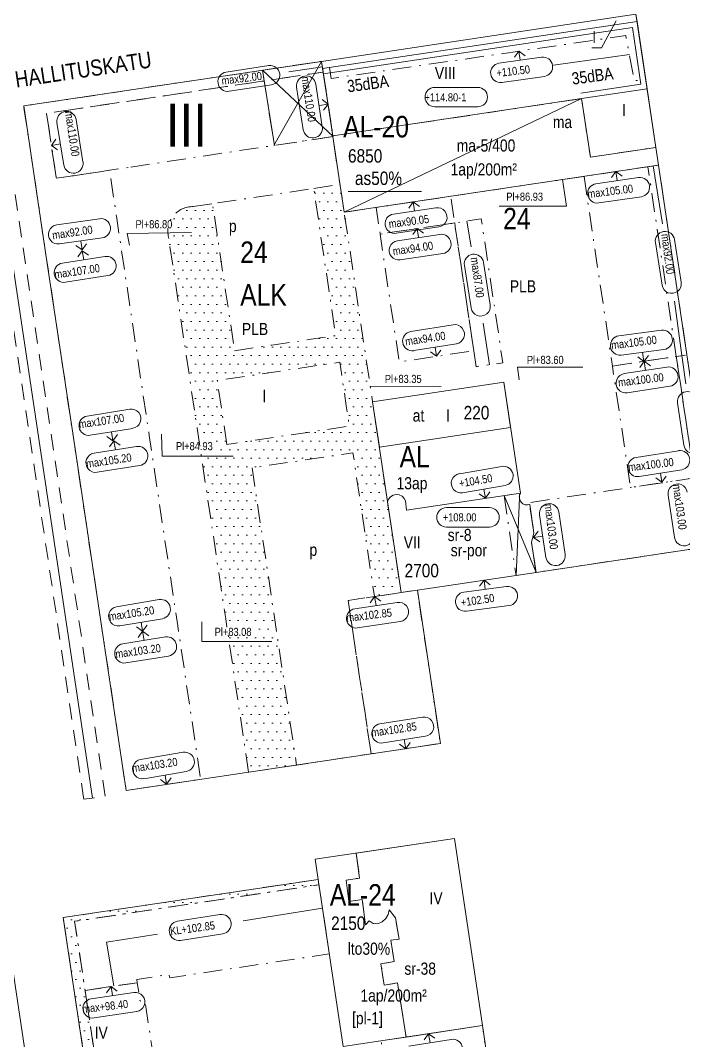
# Model space of a CAD drawing. Header units: metres. Extents: x 24485995 to 24488038, y 6819999 to 6822001.
# Drawn here: x 24487109.7 to 24487232.9, y 6820655.4 to 6820844.9 of the extents above; entities that cross this region are included whole.
import ezdxf

# ---------------------------------------------------------------- set-up
doc = ezdxf.new("R2010")
doc.units = ezdxf.units.M
for name, pattern in [('k10040', [10.3, 3.5, -1.5, 0.3, -1.5, 3.5]), ('k10050', [8, 3, -2, 3]), ('K10271', [0]), ('k10400', [0]), ('K10430', [0]), ('Osoitus_AK', [0])]:
    doc.linetypes.add(name, pattern=pattern)
for name, color, linetype, lineweight in [('AK_AsemakaavaTeksti_Kadun_puistonnimi', 7, 'Continuous', 0), ('AK_AsemakaavaTeksti_Kaupunginosan_nimi', 7, 'Continuous', 0), ('AK_AsemakaavaTeksti_Korttelinumero', 7, 'Continuous', 0), ('AK_Kaavamerkinta_Kayttotarkoitusalue', 7, 'Continuous', 0), ('AK_KayttotarkoitusViiva', 7, 'Continuous', 0), ('AK_LiikennointiTeksti_Autopaikkamerkinta', 7, 'Continuous', 0), ('AK_LiikennointiTeksti_Autopaikkamerkinta_m2', 7, 'Continuous', 0), ('AK_MuuAsemakaavaTeksti_Alueenosan_kayttotarkoitus', 7, 'Continuous', 0), ('AK_MuuAsemakaavaTeksti_Erityismaarays', 7, 'Continuous', 0), ('AK_MuuAsemakaavaViiva_alueenosan_raja', 7, 'Continuous', 0), ('AK_MuuAsemakaavaViiva_Merkinnan_alleviivaus', 7, 'Continuous', 0), ('AK_MuuAsemakaavaViiva_Merkinnan_Kohdistusnuoli', 7, 'Continuous', 0), ('AK_MuuAsemakaavaViiva_Ohj_alueenosan_raja', 7, 'Continuous', 0), ('AK_RakennusalaTeksti_Kerrosala_tai_luku', 7, 'Continuous', 0), ('AK_RakennusalaTeksti_Rakennusoikeus', 7, 'Continuous', 0), ('AK_RakennusalaViiva_Maanalaisen_tilan_viiva', 7, 'Continuous', 0), ('AK_RakennusalaViiva_Rakennusalan_raja__I_', 7, 'Continuous', 0), ('AK_RakentaminenTeksti_Korkeusmerkinta', 7, 'Continuous', 0), ('AK_RakentaminenTeksti_Korkeusmerkinta_ja_soikio', 7, 'Continuous', 0), ('AK_RakentaminenTeksti_Korkeusmerkinta_ja_soikio_ja_nuoli', 7, 'Continuous', 0), ('AK_RakentaminenTeksti_Rakentamismaarays', 7, 'Continuous', 0), ('AK_RakentaminenViiva_dB_yms_aaltoviiva', 7, 'Continuous', 0), ('AK_RakentaminenViiva_Kulkuaukko', 7, 'Continuous', 0), ('AK_YmparistoAlue_Istutettava_alue', 7, 'Continuous', 0), ('AK_YmparistoViiva_Istutettava_puurivi', 7, 'Continuous', 0)]:
    doc.layers.add(name, color=color, linetype=linetype, lineweight=lineweight)
doc.styles.add('ArialNarrow', font='ARIALN.TTF')

# ---------------------------------------------------------------- blocks, each defined once
blk = doc.blocks.new('AKP43')
at = {"layer": 'AK_RakentaminenTeksti_Korkeusmerkinta_ja_soikio', "color": 7, "linetype": 'Continuous', "lineweight": 13}
for p, q in [((4, 1.8), (-4, 1.8)), ((-4, -1.8), (4, -1.8))]:
    blk.add_line(p, q, dxfattribs=at)
for centre, start, end in [((-4, 0), 90, 270), ((4, 0), 270, 90)]:
    blk.add_arc(centre, 1.8, start, end, dxfattribs=at)

msp = doc.modelspace()

# ---------------------------------------------------------------- hatches: boundary and pattern name
at = {"layer": 'AK_YmparistoAlue_Istutettava_alue', "linetype": 'Continuous', "lineweight": 0}
h = msp.add_hatch(dxfattribs=at)
h.set_pattern_fill('DOTS', style=0)
h.paths.add_polyline_path([(24487169.15, 6820814.45), (24487169.87, 6820809.29), (24487175.14, 6820774.05), (24487175.7, 6820770.29), (24487178.51, 6820751.5), (24487180.44, 6820738.65), (24487175.49, 6820737.91), (24487174.82, 6820742.42), (24487171.5, 6820764.61), (24487166.61, 6820763.88), (24487165.87, 6820768.82), (24487170.82, 6820769.56), (24487170.26, 6820773.32), (24487169.04, 6820781.43), (24487164.1, 6820780.69), (24487150.25, 6820778.62), (24487146.3, 6820778.03), (24487147.51, 6820769.92), (24487148.07, 6820766.16), (24487152.03, 6820766.75), (24487152.77, 6820761.81), (24487156.76, 6820735.1), (24487161.02, 6820706.62), (24487152.12, 6820705.29), (24487147.86, 6820733.77), (24487143.13, 6820765.42), (24487142.56, 6820769.18), (24487137.29, 6820804.41), (24487137.26, 6820804.65, -0.494799), (24487141.83, 6820810.33), (24487145.42, 6820810.87), (24487146.19, 6820805.74), (24487149.51, 6820783.56), (24487163.36, 6820785.63), (24487168.3, 6820786.37), (24487164.98, 6820808.56), (24487164.21, 6820813.71)], flags=0)
h = msp.add_hatch(dxfattribs=at)
h.set_pattern_fill('DOTS', style=0)
h.paths.add_polyline_path([(24487165.87, 6820768.82), (24487166.61, 6820763.88), (24487152.77, 6820761.81), (24487152.03, 6820766.75)], flags=0)
h = msp.add_hatch(dxfattribs=at)
h.set_pattern_fill('DOTS', style=0)
h.paths.add_polyline_path([(24487121.74, 6820664.74), (24487124.31, 6820647.55), (24487122.33, 6820647.25), (24487117.69, 6820678.29), (24487165.04, 6820685.37), (24487165.19, 6820684.38), (24487119.81, 6820677.59)], flags=0)

# ---------------------------------------------------------------- linework, layer by layer
at = {"layer": 'AK_KayttotarkoitusViiva', "linetype": 'Continuous', "lineweight": 20, "flags": 128}
for points in [[(24487228.25, 6820818.03), (24487224.06, 6820846.05), (24487165.67, 6820837.31)], [(24487165.67, 6820837.31), (24487110.35, 6820829.03), (24487114.54, 6820801.01), (24487119.82, 6820765.77), (24487125.12, 6820730.37), (24487129.38, 6820701.88), (24487187.73, 6820710.62)], [(24487165.67, 6820837.31), (24487165.97, 6820835.34), (24487169.87, 6820809.29), (24487228.25, 6820818.03)], [(24487228.25, 6820818.03), (24487233.53, 6820782.79), (24487238.83, 6820747.38)], [(24487183.46, 6820739.1), (24487180.44, 6820738.65), (24487175.14, 6820774.05), (24487199.51, 6820777.7), (24487202.59, 6820757.08)], [(24487205.5, 6820742.4), (24487204.67, 6820747.94), (24487205.1, 6820749.76), (24487204.32, 6820755)], [(24487238.83, 6820747.38), (24487205.5, 6820742.4)], [(24487205.5, 6820742.4), (24487183.46, 6820739.1)], [(24487187.73, 6820710.62), (24487183.46, 6820739.1)], [(24487190.33, 6820692.99), (24487164.48, 6820689.12), (24487165.04, 6820685.37)], [(24487195.53, 6820658.21), (24487190.33, 6820692.99)], [(24487122.33, 6820647.25), (24487117.69, 6820678.29), (24487165.04, 6820685.37)], [(24487169.68, 6820654.34), (24487165.04, 6820685.37)], [(24487048.91, 6820667), (24487048.91, 6820667), (24487107.26, 6820675.72), (24487111.72, 6820645.82)], [(24487169.68, 6820654.34), (24487195.53, 6820658.21)], [(24487195.53, 6820658.21), (24487196.52, 6820651.58)]]:
    msp.add_lwpolyline(points, dxfattribs=at)
at = {"layer": 'AK_KayttotarkoitusViiva', "linetype": 'Continuous', "lineweight": 20}
msp.add_arc((24487203.84, 6820756.36), 1.44, 150.1474, 289.3918, dxfattribs=at)
at = {"layer": 'AK_MuuAsemakaavaViiva_alueenosan_raja', "linetype": 'k10040', "lineweight": 5, "flags": 128}
for points in [[(24487167.12, 6820836.17), (24487167.46, 6820834.13), (24487222.17, 6820842.09), (24487223.74, 6820833.71), (24487225.85, 6820833.96)], [(24487116.41, 6820815.59), (24487116.38, 6820815.78), (24487114.6, 6820827.65), (24487165.98, 6820835.32), (24487165.67, 6820837.31), (24487110.35, 6820829.03), (24487110.65, 6820827.06), (24487112.42, 6820815.19), (24487112.45, 6820814.99), (24487114.54, 6820801.01), (24487118.63, 6820773.74), (24487119.82, 6820765.77), (24487125.12, 6820730.37), (24487129.33, 6820702.24), (24487129.38, 6820701.88), (24487143.22, 6820703.96), (24487138.96, 6820732.44), (24487133.66, 6820767.84), (24487128.39, 6820803.08), (24487127.63, 6820808.18), (24487126.29, 6820817.08), (24487116.41, 6820815.59)], [(24487167.81, 6820823.35), (24487162.46, 6820822.53), (24487156.91, 6820821.71), (24487155.81, 6820828.69), (24487154.71, 6820835.67), (24487160.49, 6820836.55), (24487165.67, 6820837.31)], [(24487165.67, 6820837.31), (24487165.98, 6820835.32)], [(24487130.25, 6820817.68), (24487135.19, 6820818.43), (24487167.81, 6820823.35), (24487165.98, 6820835.32), (24487114.6, 6820827.65), (24487116.38, 6820815.78), (24487116.41, 6820815.59), (24487126.29, 6820817.08), (24487130.25, 6820817.68)], [(24487165.98, 6820835.32), (24487167.81, 6820823.35)], [(24487228.25, 6820818.03), (24487227.76, 6820821.33), (24487215.6, 6820819.51), (24487213.97, 6820830.39), (24487167.74, 6820823.47), (24487169.87, 6820809.29), (24487228.25, 6820818.03)], [(24487214.41, 6820815.95), (24487219.68, 6820780.72), (24487231.55, 6820782.49), (24487226.28, 6820817.73), (24487214.41, 6820815.95)], [(24487226.28, 6820817.73), (24487228.25, 6820818.03)], [(24487226.28, 6820817.73), (24487228.25, 6820818.03)], [(24487231.55, 6820782.49), (24487226.28, 6820817.73), (24487228.25, 6820818.03), (24487233.53, 6820782.79), (24487231.55, 6820782.49)], [(24487149.51, 6820783.56), (24487156.44, 6820784.6), (24487165.83, 6820786), (24487168.3, 6820786.37), (24487164.21, 6820813.71), (24487154.82, 6820812.29), (24487145.42, 6820810.87), (24487147.85, 6820794.65), (24487149.51, 6820783.56)], [(24487164.21, 6820813.71), (24487169.15, 6820814.45)], [(24487189.65, 6820812.25), (24487175.8, 6820810.17), (24487176.54, 6820805.23), (24487190.39, 6820807.3), (24487189.65, 6820812.25)], [(24487141.83, 6820810.33), (24487145.42, 6820810.87)], [(24487178.51, 6820751.5), (24487175.7, 6820770.29), (24487175.14, 6820774.05), (24487169.87, 6820809.29)], [(24487193.94, 6820783.57), (24487194.38, 6820780.6), (24487199.33, 6820781.34), (24487195.33, 6820808.04), (24487190.39, 6820807.3), (24487193.94, 6820783.57)], [(24487190.39, 6820807.3), (24487176.54, 6820805.23), (24487180.09, 6820781.49), (24487193.94, 6820783.57), (24487190.39, 6820807.3)], [(24487152.12, 6820705.29), (24487147.86, 6820733.77), (24487143.13, 6820765.42), (24487142.56, 6820769.18), (24487137.29, 6820804.41), (24487137.26, 6820804.65)], [(24487148.07, 6820766.16), (24487147.51, 6820769.92), (24487146.3, 6820778.03), (24487157.18, 6820779.65), (24487169.04, 6820781.43), (24487170.26, 6820773.32), (24487170.82, 6820769.56), (24487158.95, 6820767.79), (24487148.07, 6820766.16)], [(24487219.68, 6820780.72), (24487231.55, 6820782.49), (24487234.92, 6820759.94), (24487223.06, 6820758.17), (24487219.68, 6820780.72)], [(24487236.85, 6820747.09), (24487234.92, 6820759.94), (24487231.55, 6820782.49), (24487233.53, 6820782.79), (24487238.83, 6820747.38), (24487236.85, 6820747.09)], [(24487152.77, 6820761.81), (24487156.76, 6820735.1), (24487161.02, 6820706.62), (24487174.87, 6820708.69), (24487172.74, 6820722.93), (24487170.61, 6820737.17), (24487175.49, 6820737.91), (24487174.82, 6820742.42), (24487171.5, 6820764.61), (24487166.61, 6820763.88), (24487152.77, 6820761.81)], [(24487234.92, 6820759.94), (24487223.06, 6820758.17), (24487204.05, 6820755.32), (24487204.32, 6820755), (24487205.1, 6820749.76), (24487204.67, 6820747.94), (24487205.5, 6820742.4), (24487224.98, 6820745.31), (24487236.85, 6820747.09), (24487234.92, 6820759.94)], [(24487178.51, 6820751.5), (24487180.44, 6820738.65)], [(24487180.44, 6820738.65), (24487175.49, 6820737.91), (24487170.61, 6820737.17), (24487174.87, 6820708.69), (24487187.73, 6820710.62), (24487183.46, 6820739.1), (24487180.44, 6820738.65)], [(24487175.49, 6820737.91), (24487180.44, 6820738.65)], [(24487180.44, 6820738.65), (24487183.46, 6820739.1)], [(24487152.12, 6820705.29), (24487161.02, 6820706.62)], [(24487172.11, 6820690.26), (24487172.72, 6820685.61), (24487170.25, 6820685.24)], [(24487165.04, 6820685.37), (24487117.69, 6820678.29), (24487122.33, 6820647.25), (24487124.31, 6820647.55), (24487121.74, 6820664.74), (24487119.81, 6820677.59), (24487165.19, 6820684.38), (24487165.04, 6820685.37)], [(24487170.25, 6820685.24), (24487170.76, 6820681.27), (24487173.24, 6820681.64), (24487173.85, 6820676.93), (24487174.52, 6820677.69), (24487175.25, 6820677.2), (24487176.12, 6820677.11), (24487176.93, 6820677.49), (24487177.59, 6820678.09), (24487178.03, 6820678.87), (24487178.21, 6820679.74), (24487179.38, 6820678.22), (24487180.07, 6820674.28), (24487178.52, 6820674.06), (24487179.15, 6820670.11), (24487176.69, 6820669.67), (24487177.31, 6820665.72), (24487179.78, 6820666.16), (24487181.38, 6820656.09)], [(24487131.44, 6820666.19), (24487131.36, 6820666.77), (24487137.32, 6820667.73), (24487137.45, 6820667.22), (24487137.48, 6820667.09), (24487167.11, 6820671.53), (24487165.19, 6820684.38), (24487119.81, 6820677.59), (24487121.74, 6820664.74), (24487131.44, 6820666.19)], [(24487124.31, 6820647.55), (24487134.28, 6820649.04), (24487133.8, 6820652.35), (24487134.44, 6820652.45), (24487132.86, 6820662.89), (24487131.96, 6820662.77), (24487131.44, 6820666.19), (24487121.74, 6820664.74), (24487124.31, 6820647.55)], [(24487131.44, 6820666.19), (24487121.74, 6820664.74)], [(24487181.38, 6820656.09), (24487176.74, 6820655.39), (24487177.73, 6820648.77), (24487179.18, 6820639.12), (24487182.14, 6820619.34), (24487188.06, 6820620.22), (24487196.96, 6820621.55), (24487200.93, 6820622.14), (24487196.52, 6820651.58), (24487195.53, 6820658.21), (24487181.38, 6820656.09)]]:
    msp.add_lwpolyline(points, dxfattribs=at)
msp.add_lwpolyline([(24487199.57, 6820756.67), (24487201.79, 6820741.84), (24487205.5, 6820742.4), (24487204.67, 6820747.94), (24487205.1, 6820749.76), (24487204.32, 6820755, -0.695305), (24487202.59, 6820757.08), (24487202.59, 6820757.13), (24487199.57, 6820756.67)], format="xyb", dxfattribs=at)
at = {"layer": 'AK_MuuAsemakaavaViiva_alueenosan_raja', "linetype": 'k10040', "lineweight": 5}
msp.add_arc((24487141.71, 6820805.74), 4.59, 88.4892, 193.7938, dxfattribs=at)
at = {"layer": 'AK_MuuAsemakaavaViiva_Merkinnan_alleviivaus', "linetype": 'Continuous', "lineweight": 5, "flags": 128}
msp.add_lwpolyline([(24487170.61, 6820813.17), (24487184.23, 6820813.17)], dxfattribs=at)
at = {"layer": 'AK_MuuAsemakaavaViiva_Merkinnan_Kohdistusnuoli', "linetype": 'Osoitus_AK', "lineweight": 5, "flags": 128}
for points in [[(24487215.85, 6820839.82), (24487217.63, 6820839.84), (24487220.38, 6820844.86)], [(24487208.77, 6820836.59), (24487222.83, 6820838.56)], [(24487159.58, 6820835.36), (24487165.82, 6820836.32)], [(24487228.96, 6820807.14), (24487227.27, 6820817.88)], [(24487198.66, 6820810.43), (24487211.14, 6820810.43), (24487210.4, 6820815.38)], [(24487193.47, 6820802.84), (24487192.65, 6820807.66)], [(24487141.51, 6820805.51), (24487129.57, 6820805.37), (24487129.98, 6820803.2)], [(24487231.19, 6820792.8), (24487232.56, 6820782.65)], [(24487195.7, 6820788.66), (24487196.85, 6820780.97)], [(24487233.3, 6820777.41), (24487232.56, 6820782.65)], [(24487214.19, 6820780.51), (24487202.05, 6820780.51), (24487202.39, 6820778.14)], [(24487187.87, 6820776.92), (24487174.71, 6820776.98)], [(24487149.24, 6820763.99), (24487136.08, 6820763.99), (24487135.95, 6820768.06)], [(24487156.43, 6820729.53), (24487143.41, 6820729.53), (24487143.41, 6820733.2)], [(24487151.09, 6820677.7), (24487165.86, 6820680.04)], [(24487135.17, 6820675.2), (24487125.71, 6820673.69), (24487127.06, 6820665.58)]]:
    msp.add_lwpolyline(points, dxfattribs=at)
at = {"layer": 'AK_MuuAsemakaavaViiva_Ohj_alueenosan_raja', "linetype": 'k10050', "lineweight": 5, "flags": 128}
msp.add_lwpolyline([(24487121.53, 6820700.26), (24487121.42, 6820700.98), (24487110.71, 6820772.55), (24487104.56, 6820813.69), (24487104.52, 6820813.9), (24487102.34, 6820828.5), (24487106.35, 6820828.72), (24487108.47, 6820814.57), (24487108.5, 6820814.37), (24487114.67, 6820773.15), (24487125.31, 6820702.07), (24487125.49, 6820700.85), (24487121.53, 6820700.26)], dxfattribs=at)
at = {"layer": 'AK_RakennusalaViiva_Maanalaisen_tilan_viiva', "linetype": 'Continuous', "lineweight": 5, "flags": 128}
msp.add_lwpolyline([(24487169.87, 6820809.29), (24487213.97, 6820830.39)], dxfattribs=at)
at = {"layer": 'AK_RakennusalaViiva_Rakennusalan_raja__I_', "linetype": 'K10271', "lineweight": 9, "flags": 128}
for points in [[(24487224.26, 6820844.72), (24487224.06, 6820846.05), (24487165.67, 6820837.31), (24487165.87, 6820835.98), (24487224.26, 6820844.72)], [(24487224.26, 6820844.72), (24487165.87, 6820835.98), (24487167.74, 6820823.47), (24487213.97, 6820830.39), (24487226.13, 6820832.21), (24487224.26, 6820844.72)], [(24487226.13, 6820832.21), (24487213.97, 6820830.39), (24487215.6, 6820819.51), (24487227.76, 6820821.33), (24487226.13, 6820832.21)], [(24487175.14, 6820774.05), (24487176.4, 6820765.64), (24487200.77, 6820769.29), (24487199.51, 6820777.7), (24487175.14, 6820774.05)], [(24487170.76, 6820681.27), (24487173.24, 6820681.64), (24487173.85, 6820676.93), (24487174.52, 6820677.69), (24487175.25, 6820677.2), (24487176.12, 6820677.11), (24487176.93, 6820677.49), (24487177.59, 6820678.09), (24487178.03, 6820678.87), (24487178.21, 6820679.74), (24487179.38, 6820678.22), (24487180.07, 6820674.28), (24487178.52, 6820674.06), (24487179.15, 6820670.11), (24487176.69, 6820669.67), (24487177.31, 6820665.72), (24487179.78, 6820666.16), (24487181.38, 6820656.09), (24487195.53, 6820658.21), (24487190.89, 6820689.24), (24487190.33, 6820692.99), (24487172.11, 6820690.26), (24487172.72, 6820685.61), (24487170.25, 6820685.24), (24487170.76, 6820681.27)]]:
    msp.add_lwpolyline(points, dxfattribs=at)
msp.add_lwpolyline([(24487177.92, 6820755.48), (24487178.22, 6820753.48), (24487180.44, 6820738.65), (24487183.46, 6820739.1), (24487205.5, 6820742.4), (24487204.67, 6820747.94), (24487205.1, 6820749.76), (24487204.32, 6820755, -0.695305), (24487202.59, 6820757.08), (24487202.59, 6820757.08), (24487202.59, 6820757.13), (24487181.47, 6820753.97), (24487181.25, 6820755.66), (24487181.02, 6820756.13), (24487180.62, 6820756.55), (24487180.09, 6820756.81), (24487179.51, 6820756.88), (24487178.94, 6820756.75), (24487178.45, 6820756.44), (24487178.09, 6820755.98), (24487177.92, 6820755.48)], format="xyb", dxfattribs=at)
at = {"layer": 'AK_RakentaminenTeksti_Korkeusmerkinta_ja_soikio_ja_nuoli', "linetype": 'Continuous', "lineweight": 5, "flags": 128}
for points in [[(24487202.33, 6820839.2), (24487201.48, 6820838.07)], [(24487202.33, 6820839.2), (24487203.46, 6820838.35)], [(24487202.57, 6820837.52), (24487202.33, 6820839.2)], [(24487206.53, 6820838.09), (24487198.62, 6820836.95)], [(24487199.13, 6820833.38), (24487207.05, 6820834.53)], [(24487161.04, 6820832.53), (24487162.26, 6820824.62)], [(24487165.81, 6820825.17), (24487164.6, 6820833.08)], [(24487165.21, 6820829.12), (24487166.89, 6820829.38)], [(24487166.89, 6820829.38), (24487165.75, 6820830.22)], [(24487166.89, 6820829.38), (24487166.05, 6820828.24)], [(24487116.53, 6820825.94), (24487117.81, 6820818.04)], [(24487121.36, 6820818.62), (24487120.08, 6820826.51)], [(24487115.49, 6820821.71), (24487116.32, 6820822.86)], [(24487117.17, 6820821.99), (24487115.49, 6820821.71)], [(24487115.49, 6820821.71), (24487116.64, 6820820.89)], [(24487224.55, 6820815.73), (24487216.63, 6820814.58)], [(24487220.34, 6820816.84), (24487219.5, 6820815.71)], [(24487220.34, 6820816.84), (24487221.48, 6820816)], [(24487220.59, 6820815.16), (24487220.34, 6820816.84)], [(24487217.15, 6820811.02), (24487225.06, 6820812.17)], [(24487186.92, 6820810.12), (24487179, 6820808.94)], [(24487182.71, 6820811.21), (24487181.87, 6820810.07)], [(24487182.71, 6820811.21), (24487183.85, 6820810.37)], [(24487182.96, 6820809.53), (24487182.71, 6820811.21)], [(24487124.41, 6820808.08), (24487116.49, 6820806.97)], [(24487179.53, 6820805.38), (24487187.45, 6820806.56)], [(24487183.45, 6820806.26), (24487182.61, 6820805.13)], [(24487183.45, 6820806.26), (24487184.59, 6820805.42)], [(24487183.7, 6820804.58), (24487183.45, 6820806.26)], [(24487116.99, 6820803.4), (24487124.92, 6820804.52)], [(24487187.66, 6820805.17), (24487179.75, 6820804)], [(24487121.19, 6820802.28), (24487120.06, 6820803.13)], [(24487121.23, 6820802.13), (24487120.39, 6820800.99)], [(24487120.96, 6820803.96), (24487121.19, 6820802.28)], [(24487121.19, 6820802.28), (24487122.04, 6820803.41)], [(24487121.23, 6820802.13), (24487122.37, 6820801.3)], [(24487121.49, 6820800.45), (24487121.23, 6820802.13)], [(24487125.44, 6820801.07), (24487117.54, 6820799.84)], [(24487180.27, 6820800.44), (24487188.19, 6820801.61)], [(24487118.09, 6820796.28), (24487125.99, 6820797.51)], [(24487190.13, 6820788.4), (24487182.23, 6820787.13)], [(24487228.8, 6820787.37), (24487220.86, 6820786.33)], [(24487182.8, 6820783.58), (24487190.7, 6820784.84)], [(24487187.02, 6820782.53), (24487185.87, 6820783.36)], [(24487186.75, 6820784.21), (24487187.02, 6820782.53)], [(24487187.02, 6820782.53), (24487187.84, 6820783.68)], [(24487221.33, 6820782.76), (24487229.26, 6820783.8)], [(24487225.3, 6820783.28), (24487225.52, 6820781.59)], [(24487225.52, 6820781.59), (24487224.4, 6820782.45)], [(24487225.59, 6820781.6), (24487224.75, 6820780.46)], [(24487225.52, 6820781.59), (24487226.38, 6820782.71)], [(24487225.59, 6820781.6), (24487226.73, 6820780.76)], [(24487225.85, 6820779.92), (24487225.59, 6820781.6)], [(24487229.8, 6820780.53), (24487221.89, 6820779.31)], [(24487222.44, 6820775.76), (24487230.35, 6820776.97)], [(24487130.03, 6820772.71), (24487122.13, 6820771.43)], [(24487122.71, 6820767.87), (24487130.6, 6820769.15)], [(24487126.65, 6820768.51), (24487126.93, 6820766.83)], [(24487126.93, 6820766.83), (24487125.78, 6820767.66)], [(24487127.1, 6820766.84), (24487126.27, 6820765.69)], [(24487126.93, 6820766.83), (24487127.75, 6820767.98)], [(24487127.1, 6820766.84), (24487128.25, 6820766.01)], [(24487127.37, 6820765.16), (24487127.1, 6820766.84)], [(24487131.32, 6820765.78), (24487123.42, 6820764.53)], [(24487231.99, 6820765), (24487224.09, 6820763.76)], [(24487123.98, 6820760.98), (24487131.88, 6820762.23)], [(24487199.14, 6820762.08), (24487191.26, 6820760.73)], [(24487224.65, 6820760.2), (24487232.55, 6820761.45)], [(24487228.6, 6820760.82), (24487228.86, 6820759.14)], [(24487191.87, 6820757.18), (24487199.75, 6820758.53)], [(24487228.86, 6820759.14), (24487227.72, 6820759.98)], [(24487228.86, 6820759.14), (24487229.7, 6820760.29)], [(24487196.1, 6820756.18), (24487194.94, 6820757)], [(24487195.81, 6820757.86), (24487196.1, 6820756.18)], [(24487196.1, 6820756.18), (24487196.91, 6820757.34)], [(24487230.02, 6820756.76), (24487231.22, 6820748.85)], [(24487206.15, 6820753.1), (24487207.34, 6820745.19)], [(24487210.9, 6820745.72), (24487209.71, 6820753.63)], [(24487205.06, 6820748.89), (24487205.91, 6820750.03)], [(24487206.75, 6820749.14), (24487205.06, 6820748.89)], [(24487205.06, 6820748.89), (24487206.2, 6820748.05)], [(24487192.1, 6820738.74), (24487200.04, 6820739.79)], [(24487195.85, 6820740.95), (24487194.99, 6820739.83)], [(24487195.85, 6820740.95), (24487196.97, 6820740.09)], [(24487196.07, 6820739.27), (24487195.85, 6820740.95)], [(24487175.53, 6820737.91), (24487174.69, 6820736.77)], [(24487175.53, 6820737.91), (24487176.67, 6820737.07)], [(24487175.79, 6820736.23), (24487175.53, 6820737.91)], [(24487135.5, 6820737.34), (24487127.61, 6820736.01)], [(24487179.74, 6820736.82), (24487171.83, 6820735.64)], [(24487200.51, 6820736.22), (24487192.57, 6820735.17)], [(24487128.21, 6820732.46), (24487136.1, 6820733.79)], [(24487132.44, 6820731.45), (24487131.29, 6820732.27)], [(24487132.16, 6820733.13), (24487132.44, 6820731.45)], [(24487132.44, 6820731.45), (24487133.26, 6820732.6)], [(24487172.37, 6820732.08), (24487180.28, 6820733.26)], [(24487136.66, 6820730.41), (24487128.76, 6820729.13)], [(24487132.44, 6820731.45), (24487131.61, 6820730.3)], [(24487132.44, 6820731.45), (24487133.59, 6820730.62)], [(24487132.71, 6820729.77), (24487132.44, 6820731.45)], [(24487129.34, 6820725.58), (24487137.23, 6820726.86)], [(24487184.42, 6820715.51), (24487176.52, 6820714.27)], [(24487177.08, 6820710.71), (24487184.99, 6820711.96)], [(24487181.03, 6820711.33), (24487181.3, 6820709.65)], [(24487181.3, 6820709.65), (24487180.16, 6820710.49)], [(24487181.3, 6820709.65), (24487182.13, 6820710.8)], [(24487139.95, 6820708.98), (24487132.06, 6820707.63)], [(24487132.67, 6820704.08), (24487140.55, 6820705.43)], [(24487136.9, 6820703.08), (24487135.74, 6820703.9)], [(24487136.61, 6820704.75), (24487136.9, 6820703.08)], [(24487136.9, 6820703.08), (24487137.71, 6820704.23)], [(24487130.8, 6820664.37), (24487122.89, 6820663.19)], [(24487126.59, 6820665.46), (24487125.75, 6820664.33)], [(24487126.59, 6820665.46), (24487127.73, 6820664.62)], [(24487126.84, 6820663.78), (24487126.59, 6820665.46)], [(24487123.42, 6820659.63), (24487131.33, 6820660.81)], [(24487185.55, 6820656.7), (24487184.72, 6820655.56)], [(24487185.55, 6820656.7), (24487186.69, 6820655.87)], [(24487185.82, 6820655.02), (24487185.55, 6820656.7)], [(24487189.77, 6820655.66), (24487181.87, 6820654.39)]]:
    msp.add_lwpolyline(points, dxfattribs=at)
at = {"layer": 'AK_RakentaminenTeksti_Korkeusmerkinta_ja_soikio_ja_nuoli', "linetype": 'Continuous', "lineweight": 5}
for centre, start, end in [((24487206.79, 6820836.31), 278.2135, 98.2135), ((24487198.87, 6820835.17), 98.2135, 278.2135), ((24487162.82, 6820832.8), 8.7501, 188.7501), ((24487118.3, 6820826.22), 9.2283, 189.2283), ((24487164.04, 6820824.89), 188.7501, 8.7501), ((24487119.59, 6820818.33), 189.2283, 9.2283), ((24487224.8, 6820813.95), 278.2599, 98.2599), ((24487216.89, 6820812.8), 98.2599, 278.2599), ((24487124.67, 6820806.3), 278.0171, 98.0171), ((24487116.74, 6820805.18), 98.0171, 278.0171), ((24487180.01, 6820802.22), 98.4057, 278.4057), ((24487187.92, 6820803.39), 278.4057, 98.4057), ((24487125.72, 6820799.29), 278.858, 98.858), ((24487117.81, 6820798.06), 98.858, 278.858), ((24487182.51, 6820785.35), 99.087, 279.087), ((24487190.41, 6820786.62), 279.087, 99.087), ((24487229.03, 6820785.58), 277.4716, 97.4716), ((24487221.1, 6820784.54), 97.4716, 277.4716), ((24487230.07, 6820778.75), 278.7146, 98.7146), ((24487222.17, 6820777.53), 98.7146, 278.7146), ((24487130.32, 6820770.93), 279.1966, 99.1966), ((24487122.42, 6820769.65), 99.1966, 279.1966), ((24487123.7, 6820762.76), 98.9897, 278.9897), ((24487131.6, 6820764.01), 278.9897, 98.9897), ((24487232.27, 6820763.23), 278.9652, 98.9652), ((24487224.37, 6820761.98), 98.9652, 278.9652), ((24487191.56, 6820758.96), 99.719, 279.719), ((24487199.45, 6820760.31), 279.719, 99.719), ((24487231.8, 6820757.03), 8.6133, 188.6133), ((24487207.93, 6820753.37), 8.5087, 188.5087), ((24487233, 6820749.12), 188.6133, 8.6133), ((24487209.12, 6820745.45), 188.5087, 8.5087), ((24487200.27, 6820738), 277.5005, 97.5005), ((24487192.34, 6820736.96), 97.5005, 277.5005), ((24487127.91, 6820734.24), 99.5951, 279.5951), ((24487135.8, 6820735.57), 279.5951, 99.5951), ((24487136.95, 6820728.64), 279.1942, 99.1942), ((24487129.05, 6820727.36), 99.1942, 279.1942), ((24487184.7, 6820713.74), 278.9663, 98.9663), ((24487176.8, 6820712.49), 98.9663, 278.9663), ((24487132.37, 6820705.86), 99.6754, 279.6754), ((24487140.25, 6820707.2), 279.6754, 99.6754), ((24487131.06, 6820662.59), 278.4803, 98.4803), ((24487123.15, 6820661.41), 98.4803, 278.4803), ((24487190.05, 6820653.88), 279.1078, 99.1078)]:
    msp.add_arc(centre, 1.8, start, end, dxfattribs=at)
for centre, start_param, end_param in [((24487187.18, 6820808.34), 0, 3.141593), ((24487179.27, 6820807.16), 3.141593, 6.283185), ((24487180.01, 6820735.04), 0, 3.141593), ((24487172.1, 6820733.86), 3.141593, 6.283185)]:
    msp.add_ellipse(centre, major_axis=(0.27, -1.78), ratio=1, start_param=start_param, end_param=end_param, dxfattribs=at)
at = {"layer": 'AK_RakentaminenViiva_dB_yms_aaltoviiva', "linetype": 'k10400', "lineweight": 0, "flags": 128}
msp.add_lwpolyline([(24487166.02, 6820834.99), (24487223.42, 6820843.58), (24487224.99, 6820833.05), (24487213.82, 6820831.38)], dxfattribs=at)
at = {"layer": 'AK_RakentaminenViiva_Kulkuaukko', "linetype": 'Continuous', "lineweight": 5, "flags": 128}
for points in [[(24487165.67, 6820837.31), (24487156.8, 6820821.69)], [(24487156.91, 6820821.71), (24487154.71, 6820835.67)], [(24487154.71, 6820835.67), (24487167.81, 6820823.35)], [(24487199.57, 6820756.67), (24487205.5, 6820742.4)], [(24487201.79, 6820741.84), (24487202.4, 6820756.32)]]:
    msp.add_lwpolyline(points, dxfattribs=at)
at = {"layer": 'AK_YmparistoViiva_Istutettava_puurivi', "linetype": 'K10430', "lineweight": 5, "flags": 128}
msp.add_lwpolyline([(24487103.95, 6820828.58), (24487123.12, 6820700.49)], dxfattribs=at)

# ---------------------------------------------------------------- block references
at = {"layer": 'AK_RakentaminenTeksti_Korkeusmerkinta_ja_soikio', "color": 7, "lineweight": 5}
for p, rotation in [((24487152.17, 6820834.14), 8.65254179113056), ((24487230.07, 6820799.97), 98.84181456020046), ((24487194.59, 6820795.75), 98.93956500315839), ((24487234.17, 6820770.22), 98.47114463302385), ((24487143.13, 6820676.45), 8.91492695716145)]:
    msp.add_blockref('AKP43', p, dxfattribs=dict(at, rotation=rotation))
for p in [(24487190.69, 6820830.68), (24487192.86, 6820752.62)]:
    msp.add_blockref('AKP43', p, dxfattribs=at)

# ---------------------------------------------------------------- texts
at = {"layer": 'AK_AsemakaavaTeksti_Kadun_puistonnimi', "linetype": 'Continuous', "lineweight": 5, "style": 'ArialNarrow'}
msp.add_text('HALLITUSKATU', height=3, rotation=8.5142, dxfattribs=at).set_placement((24487108.97, 6820832.42))
at = {"layer": 'AK_AsemakaavaTeksti_Kaupunginosan_nimi', "linetype": 'Continuous', "lineweight": 0, "style": 'ArialNarrow'}
msp.add_text('III', height=8, dxfattribs=at).set_placement((24487136.75, 6820821.47))
at = {"layer": 'AK_AsemakaavaTeksti_Korttelinumero', "linetype": 'Continuous', "lineweight": 5, "style": 'ArialNarrow'}
for p in [(24487199.39, 6820806.09), (24487150.56, 6820799.86)]:
    msp.add_text('24', height=4, dxfattribs=at).set_placement(p)
at = {"layer": 'AK_Kaavamerkinta_Kayttotarkoitusalue', "linetype": 'Continuous', "lineweight": 0, "style": 'ArialNarrow'}
for s, p in [('AL-20', (24487169.68, 6820823.18)), ('ALK', (24487150.56, 6820791.93)), ('AL', (24487180.16, 6820761.88)), ('AL-24', (24487167.2, 6820680.49))]:
    msp.add_text(s, height=4, dxfattribs=at).set_placement(p)
at = {"layer": 'AK_LiikennointiTeksti_Autopaikkamerkinta', "linetype": 'Continuous', "lineweight": 0, "style": 'ArialNarrow'}
msp.add_text('13ap', height=2.25, dxfattribs=at).set_placement((24487179.6, 6820757.83))
at = {"layer": 'AK_LiikennointiTeksti_Autopaikkamerkinta_m2', "linetype": 'Continuous', "lineweight": 0, "style": 'ArialNarrow'}
for p in [(24487189.63, 6820816.12), (24487172.89, 6820662.68)]:
    msp.add_text('1ap/200m²', height=2.25, dxfattribs=at).set_placement(p)
at = {"layer": 'AK_MuuAsemakaavaTeksti_Alueenosan_kayttotarkoitus', "linetype": 'Continuous', "lineweight": 0, "style": 'ArialNarrow'}
for s, p in [('ma', (24487208.63, 6820824.92)), ('p', (24487148.46, 6820805.61)), ('l', (24487154.76, 6820773.95)), ('at', (24487182.6, 6820770.41)), ('p', (24487163.42, 6820745.47))]:
    msp.add_text(s, height=2.25, dxfattribs=at).set_placement(p)
at = {"layer": 'AK_MuuAsemakaavaTeksti_Erityismaarays', "linetype": 'Continuous', "lineweight": 0, "style": 'ArialNarrow'}
for p in [(24487170.59, 6820831.54), (24487212.3, 6820832.96)]:
    msp.add_text('35dBA', height=2.25, rotation=7.7395, dxfattribs=at).set_placement(p)
for s, p in [('PLB', (24487200.63, 6820794.4)), ('PLB', (24487150.87, 6820786.47)), ('sr-8', (24487189.09, 6820748.22)), ('sr-38', (24487181.05, 6820667.67))]:
    msp.add_text(s, height=2.25, dxfattribs=at).set_placement(p)
at = {"layer": 'AK_RakennusalaTeksti_Kerrosala_tai_luku', "linetype": 'Continuous', "lineweight": 0, "style": 'ArialNarrow'}
for s, p in [('I', (24487215.94, 6820840.72)), ('VIII', (24487186.71, 6820834.01)), ('I', (24487221.46, 6820827.15)), ('ma-5/400', (24487190.77, 6820820.56)), ('I', (24487188.79, 6820770.41)), ('VII', (24487180.93, 6820746.85)), ('IV', (24487185.72, 6820680.75)), ('lto30%', (24487170.53, 6820671.38)), ('IV', (24487123.53, 6820655.76))]:
    msp.add_text(s, height=2.25, dxfattribs=at).set_placement(p)
at = {"layer": 'AK_RakennusalaTeksti_Rakennusoikeus', "linetype": 'Continuous', "lineweight": 0, "style": 'ArialNarrow'}
for s, p in [('6850', (24487170.58, 6820818.5)), ('as50%', (24487171.86, 6820814.35)), ('220', (24487192.06, 6820770.81)), ('2700', (24487181.09, 6820741.48)), ('2150', (24487167.44, 6820675.99))]:
    msp.add_text(s, height=2.5, dxfattribs=at).set_placement(p)
at = {"layer": 'AK_RakentaminenTeksti_Korkeusmerkinta', "linetype": 'Continuous', "lineweight": 0, "style": 'ArialNarrow'}
for s, rotation, p in [('+110.50', 6.7098, (24487198.24, 6820834.39)), ('max92.00', 7.3667, (24487147.19, 6820832.94)), ('max110.00', 278.5139, (24487161.93, 6820834.39)), ('max110.00', 278.5139, (24487118, 6820827.98)), ('max105.00', 7.1965, (24487215.16, 6820811.91)), ('max90.05', 7.5344, (24487178.24, 6820806.35)), ('max92.00', 8.5084, (24487115.77, 6820804.25)), ('max92.00', 277.6907, (24487228.74, 6820805.18)), ('max94.00', 8.5084, (24487179.01, 6820801.27)), ('max87.00', 278.0371, (24487193.35, 6820800.81)), ('max107.00', 8.5084, (24487116.17, 6820796.96)), ('max94.00', 8.5084, (24487181.31, 6820784.53)), ('max105.00', 7.2354, (24487219.57, 6820783.83)), ('max100.00', 7.0239, (24487220.84, 6820776.9)), ('max107.00', 8.5084, (24487120.69, 6820769.13)), ('max105.20', 8.5084, (24487122.07, 6820761.79)), ('max100.00', 7.0311, (24487222.7, 6820761.15)), ('+104.50', 9.719, (24487191.33, 6820758.16)), ('max103.00', 277.8152, (24487230.87, 6820758.67)), ('max103.00', 277.1581, (24487207.06, 6820755.03)), ('+102.50', 8.509, (24487191.66, 6820736.03)), ('max105.20', 8.5084, (24487126.28, 6820733.41)), ('max102.85', 6.8796, (24487170.36, 6820733.2)), ('max103.20', 7.8972, (24487127.48, 6820726.47)), ('max102.85', 8.5084, (24487175.02, 6820711.84)), ('max103.20', 8.5084, (24487130.6, 6820705.25)), ('KL+102.85', 7.8349, (24487137.66, 6820674.99)), ('max+98.40', 6.7825, (24487121.32, 6820660.53))]:
    msp.add_text(s, height=1.5, rotation=rotation, dxfattribs=at).set_placement(p)
for s, p in [('+114.80-1', (24487184.78, 6820829.88)), ('Pl+86.93', (24487199.97, 6820811.43)), ('Pl+86.80', (24487131.12, 6820806.31)), ('Pl+83.60', (24487203.8, 6820781.11)), ('Pl+83.35', (24487177.42, 6820777.58)), ('Pl+84.93', (24487138.63, 6820765.1)), ('+108.00', (24487188.18, 6820751.87)), ('Pl+83.08', (24487145.82, 6820730.6))]:
    msp.add_text(s, height=1.5, dxfattribs=at).set_placement(p)
at = {"layer": 'AK_RakentaminenTeksti_Rakentamismaarays', "linetype": 'Continuous', "lineweight": 0, "style": 'ArialNarrow'}
for s, p in [('sr-por', (24487189.66, 6820745.38)), ('[pl-1]', (24487171.33, 6820658.47))]:
    msp.add_text(s, height=2.25, dxfattribs=at).set_placement(p)

doc.saveas('drawing.dxf')
